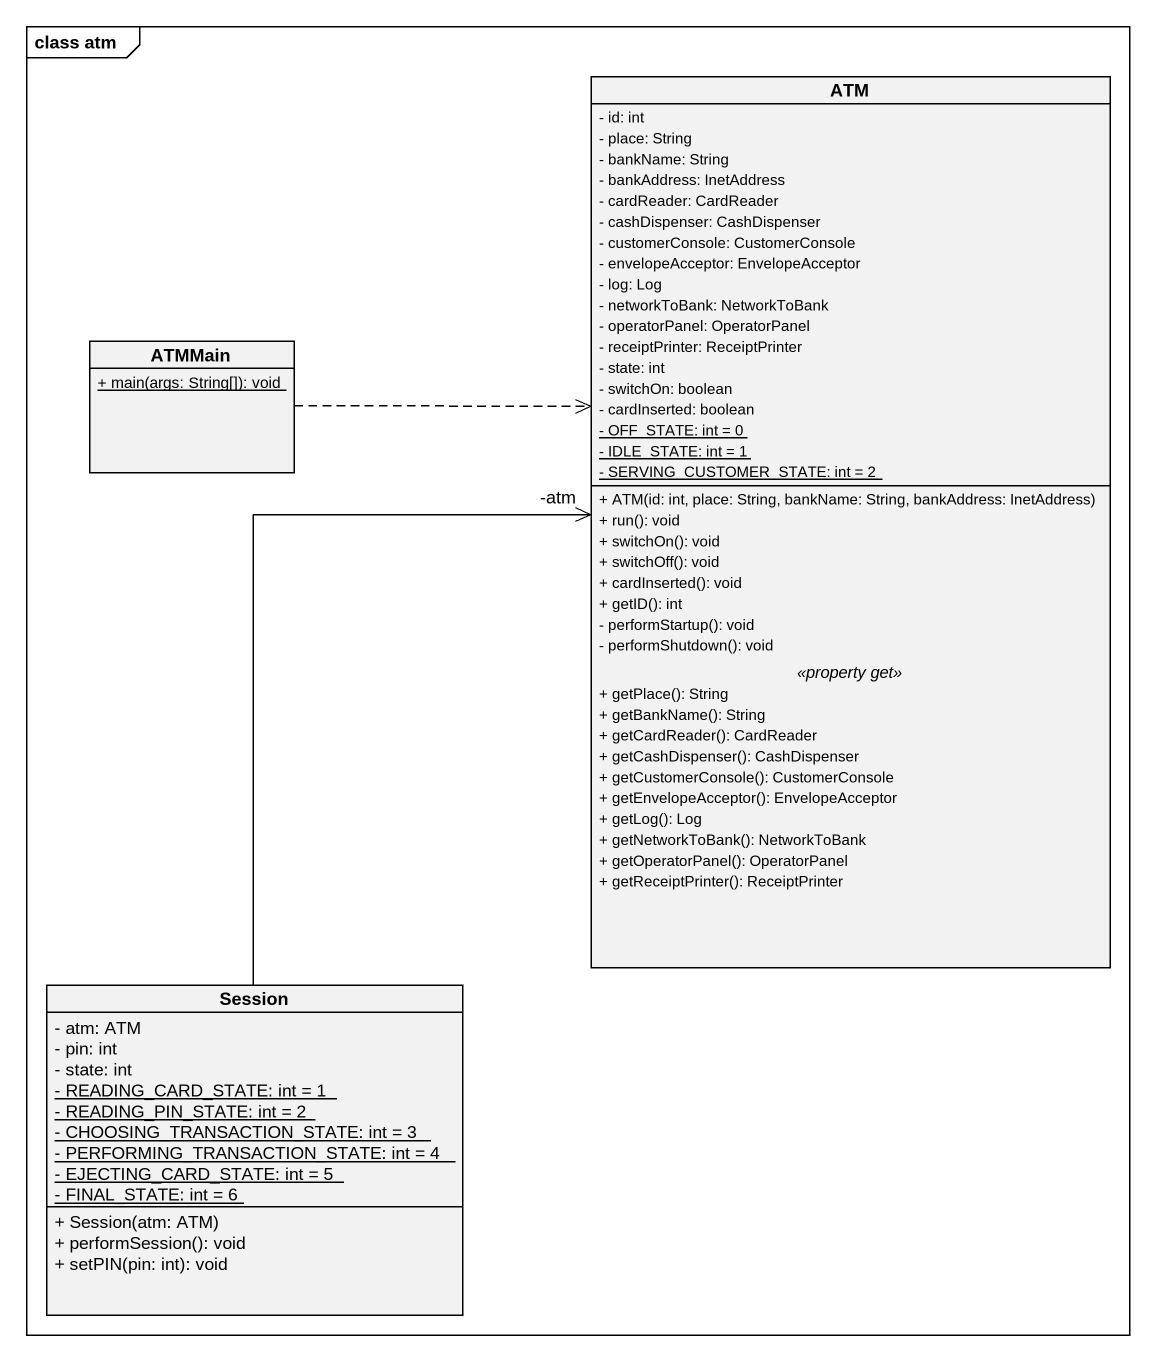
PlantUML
@startuml
mainframe class atm
hide circle
hide empty members
skinparam classAttributeIconSize 0
class ATM {
  - id: int
  - place: String
  - bankName: String
  - bankAddress: InetAddress
  - cardReader: CardReader
  - cashDispenser: CashDispenser
  - customerConsole: CustomerConsole
  - envelopeAcceptor: EnvelopeAcceptor
  - log: Log
  - networkToBank: NetworkToBank
  - operatorPanel: OperatorPanel
  - receiptPrinter: ReceiptPrinter
  - state: int
  - switchOn: boolean
  - cardInserted: boolean
  {static} - OFF_STATE: int = 0
  {static} - IDLE_STATE: int = 1
  {static} - SERVING_CUSTOMER_STATE: int = 2
  --
  + ATM(id: int, place: String, bankName: String, bankAddress: InetAddress)
  + run(): void
  + switchOn(): void
  + switchOff(): void
  + cardInserted(): void
  + getID(): int
  - performStartup(): void
  - performShutdown(): void
  .. <<property get>> ..
  + getPlace(): String
  + getBankName(): String
  + getCardReader(): CardReader
  + getCashDispenser(): CashDispenser
  + getCustomerConsole(): CustomerConsole
  + getEnvelopeAcceptor(): EnvelopeAcceptor
  + getLog(): Log
  + getNetworkToBank(): NetworkToBank
  + getOperatorPanel(): OperatorPanel
  + getReceiptPrinter(): ReceiptPrinter
}
class ATMMain {
  {static} + main(args: String[]): void
}
class Session {
  - atm: ATM
  - pin: int
  - state: int
  {static} - READING_CARD_STATE: int = 1
  {static} - READING_PIN_STATE: int = 2
  {static} - CHOOSING_TRANSACTION_STATE: int = 3
  {static} - PERFORMING_TRANSACTION_STATE: int = 4
  {static} - EJECTING_CARD_STATE: int = 5
  {static} - FINAL_STATE: int = 6
  + Session(atm: ATM)
  + performSession(): void
  + setPIN(pin: int): void
}
ATMMain .right.> ATM
Session -up-> "-atm" ATM
@enduml
